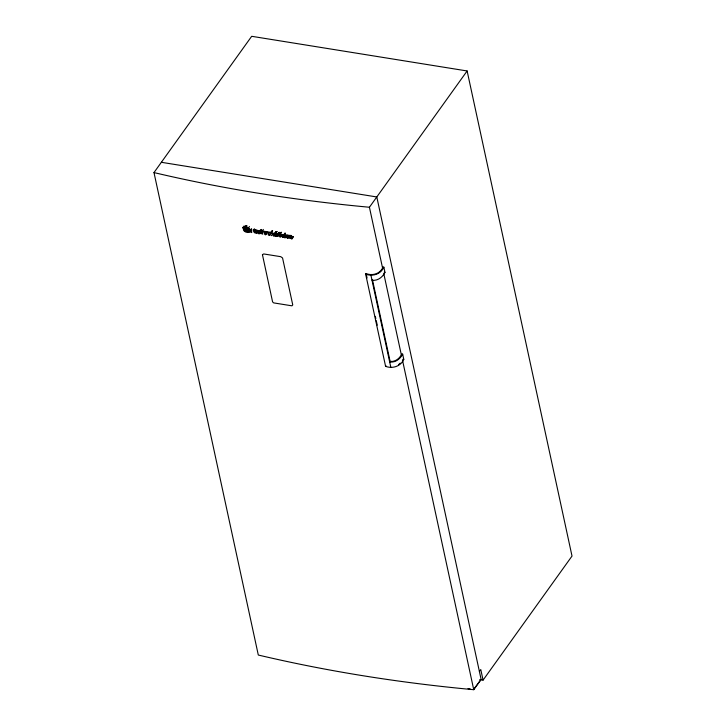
<?xml version="1.0" encoding="UTF-8"?>
<svg xmlns="http://www.w3.org/2000/svg" width="726" height="726" viewBox="0 0 726 726"><rect width="100%" height="100%" fill="white"/><g stroke="black" fill="none" stroke-linecap="round" stroke-linejoin="round"><path stroke-width="1.09" d="M250.488 231.022C251.713 227.401 242.039 226.939 245.896 227.91C252.004 229.852 248.8 230.169 242.647 227.782L250.488 231.022L251.586 229.489M293.186 236.758C292.46 240.95 287.224 235.215 291.689 236.313M256.459 231.866L256.323 231.222C251.205 230.206 256.786 231.122 256.042 229.942C251.75 228.59 253.401 233.763 256.759 233.237C256.614 232.093 251.541 231.304 256.459 231.866C257.585 226.811 255.67 234.852 259.962 233.745L259.826 233.11M279.855 233.944L279.782 236.93L280.771 237.093L280.753 235.17L282.859 237.393L283.494 235.614L284.338 237.665L285.318 237.829C286.026 235.877 282.133 232.093 282.296 236.186C282.641 233.355 277.804 234.507 281.007 232.356M161.363 162.297L376.803 196.964L481.111 679.418L473.742 689.7C401.26 682.994 329.159 671.75 258.302 655.033L153.985 172.579L251.686 36.3L467.127 70.966L572.015 556.071L483.071 680.126L479.723 679.59M242.838 227.537L244.172 225.904M244.353 227.637L245.479 226.067M244.444 227.674L245.542 226.14M244.871 227.465L245.978 225.931M245.415 227.401L246.513 225.868M245.996 227.401L247.094 225.868M246.686 228.799L247.784 227.265M248.392 228.073L249.499 226.539M250.497 230.378L251.595 228.844M250.524 230.705L251.623 229.171M250.724 231.394L251.822 229.861M253.211 230.469L254.409 228.772M254.708 230.959L255.806 229.425M255.806 232.447L256.904 230.913M256.459 232.556L257.558 231.022M257.921 231.939L259.019 230.405M257.984 232.211L259.082 230.677M260.108 231.095C260.752 230.469 263.347 230.986 262.385 231.585C257.086 231.412 267.159 233.001 261.024 232.837C267.114 235.859 255.479 232.737 261.206 229.561M260.335 230.977L261.433 229.443M262.177 230.941L263.356 229.416M265.689 234.67L266.878 233.128M270.762 232.556L273.448 233.227L274.274 236.05C272.667 236.612 273.611 234.389 272.304 234.471C270.998 238.11 269.155 232.347 271.86 231.022M270.925 232.483L272.214 230.895M271.324 232.411L272.422 230.877M271.56 232.411L272.667 230.877M273.847 234.598L274.945 233.064M273.911 234.698L276.107 231.721M275.127 233.218C287.432 236.295 268.375 239.045 276.225 231.685M275.263 233.182L276.497 231.621M275.544 233.137L276.642 231.603M275.689 233.128L276.787 231.594M275.844 233.128L277.105 231.594M275.29 234.625C282.777 231.903 273.475 240.615 276.388 233.091M275.335 234.779L276.406 233.164M275.408 234.934L276.47 233.318M275.263 235.787L276.361 234.253M275.408 235.886L276.506 234.353M278.103 233.845L279.201 232.311M278.24 233.944L279.347 232.411M278.929 234.607L280.018 233.055M279.011 234.716L280.109 233.182M279.991 233.845L281.089 232.311M280.472 233.854L281.57 232.32M283.984 234.689L285.009 233.064M284.048 234.788L285.146 233.255M284.102 234.897L285.2 233.364M283.122 236.957L284.229 235.424M282.931 237.357L284.184 235.578M284.71 236.358L285.817 234.825M288.022 235.106C288.73 236.476 286.389 234.934 286.289 236.05C292.841 236.921 281.987 238.31 288.521 235.959M288.385 236.803L289.493 235.269M288.34 236.994L289.529 235.451M288.467 237.711L289.565 236.177M289.719 236.794L290.817 235.26M289.747 237.003L290.845 235.469L291.562 235.669M289.828 237.202L290.926 235.669M290.808 235.551C287.414 234.344 289.184 240.687 290.926 236.631M291.534 238.21L292.632 236.676M291.716 238.246L292.941 236.73M291.888 238.273L293.086 236.749M382.584 268.103L369.425 207.246L467.127 70.966M402.658 354.116C400.298 358.953 395.271 362.846 389.68 361.975L390.107 361.385C395.316 362.22 399.645 358.345 401.877 353.989L402.658 354.116L403.783 359.334C400.806 366.43 392.494 368.962 385.597 366.358L365.659 274.174L366.085 273.575C372.61 276.098 380.306 273.802 383.074 267.023L383.854 267.15L384.98 272.368C382.62 277.196 377.593 281.098 372.002 280.227L372.429 279.637M371.304 274.419L370.877 275.009L390.806 367.193M383.854 267.15C380.878 274.246 372.565 276.778 365.659 274.174M385.597 366.358L386.014 365.768M479.396 671.486L480.784 669.553L483.071 680.126M473.579 689.482L481.111 679.418M398.61 364.697L400.18 363.145M369.425 207.246C296.952 200.548 224.842 189.295 153.985 172.579M288.004 235.097C279.809 234.398 291.326 240.669 287.423 237.493M259.817 233.1L258.12 232.601L257.558 230.251M291.934 238.899L292.151 238.364M384.199 272.241L384.98 272.368M403.003 359.207L403.783 359.334M468.007 688.584L470.23 688.947M291.87 238.881L289.828 238.164M383.782 273.638L401.487 355.522M402.44 359.951L473.742 689.7M372.483 279.9L390.279 362.21M366.085 273.575L367.038 277.967M375.342 316.382L375.814 318.578M376.286 320.765L377.239 325.157M291.571 235.678L291.707 236.313M271.433 233.355L272.677 233.681L271.442 233.309M262.44 254.672L272.577 301.844L273.511 302.796A1.652 1.107 36.1 0 0 273.992 302.942L291.471 305.755A2.033 1.37 35.2 0 0 292.034 305.764L292.75 304.893L282.559 257.975L280.744 256.677L263.747 253.955L262.44 254.672M244.018 229.198C244.308 231.812 247.847 230.941 249.281 232.293C246.958 233.11 242.493 231.34 243.455 228.436L251.886 231.866L251.613 232.565L244.018 229.198M265.78 234.661L264.772 234.525L264.164 231.884L262.903 231.077L266.224 231.603L266.36 232.238L265.253 232.057L265.78 234.661M269.41 235.242C267.104 235.85 269.11 231.676 266.696 232.293L266.533 231.658L269.854 232.193L269.999 232.819L268.883 232.647L269.41 235.242"/></g></svg>
